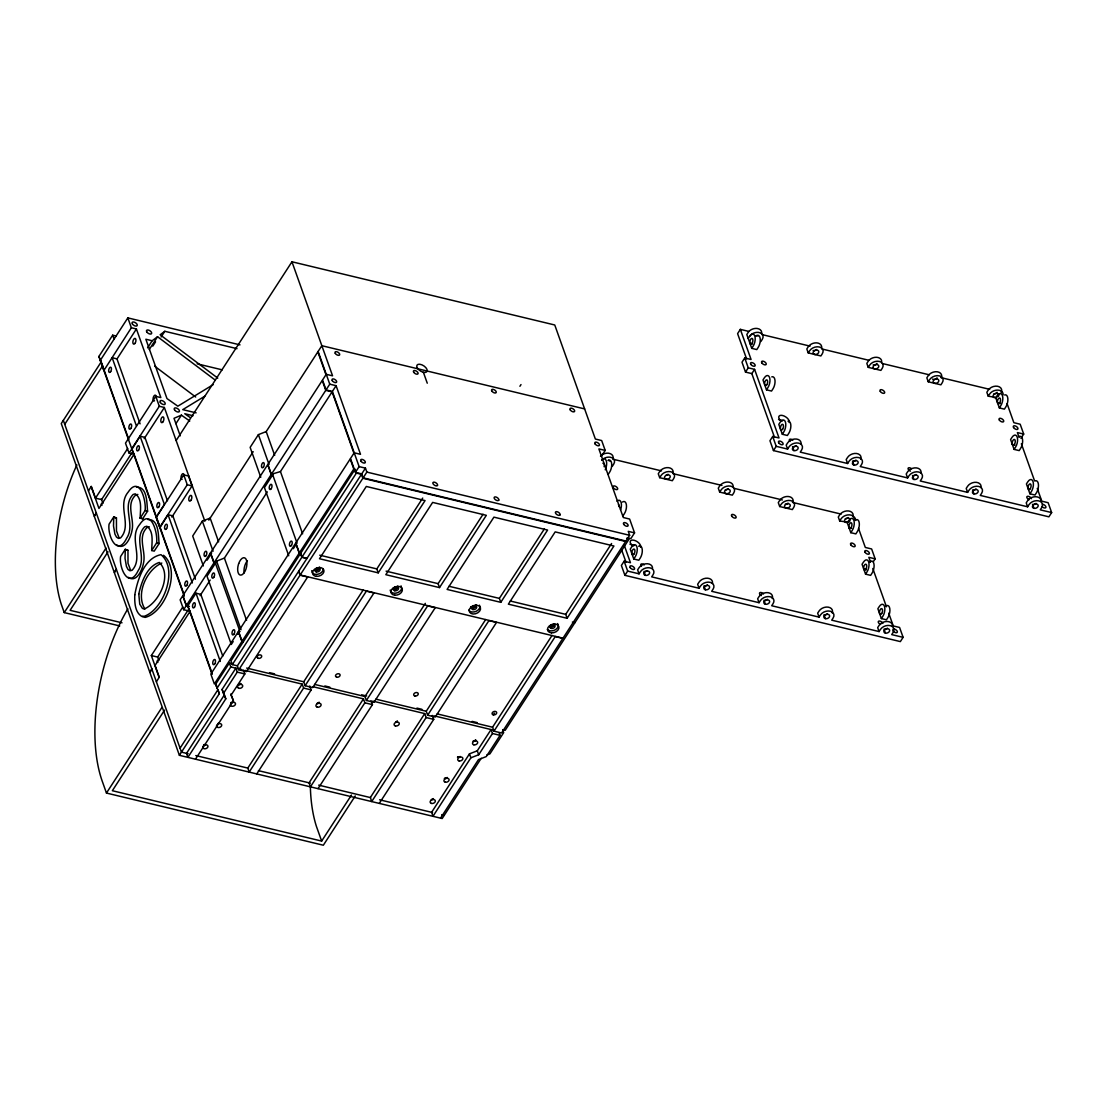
<?xml version="1.0" encoding="UTF-8"?>
<svg xmlns="http://www.w3.org/2000/svg" width="1107" height="1107" viewBox="0 0 1107 1107"><rect width="100%" height="100%" fill="white"/><g stroke="black" fill="none" stroke-linecap="round" stroke-linejoin="round"><path stroke-width="1.5" d="M119.016 537.698L116.47 530.903L116.443 517.938L113.772 516.9L113.509 525.95L114.907 534.044L116.484 537.089L118.435 538.403L120.552 537.933C132.577 525.119 116.609 505.719 128.204 492.075C139.717 474.723 146.539 501.513 145.059 510.576L140.16 518.159L142.678 518.768L147.591 511.185C146.719 503.796 147.632 486.36 136.479 487.246M130.543 570.077L127.997 563.269L127.969 550.304L125.299 549.266L125.036 558.329L126.433 566.424L128.011 569.468L129.962 570.769L132.079 570.299C144.104 557.485 128.135 538.099 139.731 524.441C151.244 507.089 158.066 533.892 156.585 542.956L151.687 550.525L154.205 551.134L159.117 543.565C158.246 536.175 159.159 518.74 148.006 519.612M140.16 518.159C140.229 510.424 142.609 499.036 135.317 493.833L133.103 494.469C121.355 506.605 135.746 524.566 126.696 538.154C117.3 557.803 107.227 535.456 109.081 524.137L113.772 516.9M103.809 370.278L98.897 356.454L112.665 335.186L116.014 336.002M240.011 344.872L127.845 317.889L100.294 360.398L102.605 365.863L64.732 424.327M98.897 356.454L101.194 361.92L61.259 423.566L94.233 516.18L96.309 512.984M128.177 438.69L103.878 370.471L131.359 327.755L127.845 317.889M117.134 358.737L136.41 328.973L131.359 327.755M147.577 347.833L152.171 340.748L157.554 336.722L214.924 379.867M149.293 349.48L157.554 336.722M152.794 346.131L155.547 341.883M161.138 336.957L164.818 331.297L237.009 348.65M88.463 490.968L91.286 486.305L95.506 498.15L101.567 499.617L131.954 452.735M128.108 439.105L125.492 443.146L129.007 453.012L134.072 454.23L184.149 594.888M136.41 328.973L160.847 397.593L155.796 396.375L128.246 438.898L159.906 527.735L168.043 514.713L172.858 515.862L195.413 579.224M95.506 498.15L127.72 448.432M129.007 453.012L131.885 449.041L134.072 454.23L98.952 508.445L91.217 486.72M131.761 448.764L159.311 406.255L155.796 396.375M167.461 500.724L144.906 437.362L140.091 436.213L131.954 449.234M144.173 438.649L164.362 407.473L159.311 406.255M96.378 513.191L94.303 516.374L114.284 572.457L116.346 569.275M175.916 423.649L181.423 415.153L189.754 421.047M119.736 625.939L64.248 612.6L106.023 548.103M176.138 440.544L291.957 261.778L554.759 324.988L595.358 439.036L601.682 440.558L605.197 450.424L601.488 456.167M108.016 551.798L70.101 610.317L122.019 622.812M125.299 549.266L120.608 556.503C118.753 567.822 128.827 590.169 138.223 570.534C147.273 556.946 132.882 538.984 144.63 526.849L146.844 526.212C154.136 531.402 151.756 542.804 151.687 550.525M116.415 569.468L114.353 572.651L149.791 672.184L151.853 668.988M156.129 517.19L164.389 504.432L140.091 436.213M183.748 474.875L156.198 517.384L159.712 527.264L187.263 484.755L183.748 474.875L188.799 476.093M171.862 517.08L192.065 485.904L188.55 476.038M218.632 541.877L210.164 518.104L202.346 521.134L192.701 536.009L203.356 565.926M274.674 455.364L266.206 431.578L258.401 434.622L250.14 447.366L260.782 477.283M208.836 520.152L253.185 451.684M265.805 432.214L321.846 345.702L584.634 408.912M159.782 527.458L184.26 596.161L182.752 595.801L180.137 599.828L183.651 609.708L189.975 611.23M214.08 562.73L210.565 552.85L267.714 464.636L271.229 474.516L214.08 562.73L215.422 563.228L207.023 576.193L231.308 644.426L233.176 641.548M207.092 560.17L210.828 554.399M159.076 677.276L151.341 655.565L182.766 607.065M183.651 609.708L186.267 605.667L182.752 595.801M271.367 474.308L325.762 390.342L322.248 380.462L267.852 464.428L271.367 474.308L280.445 471.568L332.086 391.864L325.762 390.342M627.683 537.85L630.838 538.611L634.56 532.868L628.236 531.346L629.648 535.304L625.925 541.032L363.138 477.837L361.726 473.879L355.402 472.357L359.125 466.614L332.363 391.435L326.039 389.913L329.761 384.171L318.124 351.445M215.353 563.034L216.585 561.124L224.403 558.08L267.299 491.868M212.032 674.191L187.733 605.958L195.994 593.2L200.81 594.362L222.784 656.091M272.709 474.806L264.448 487.564L288.733 555.783M157.858 662.415A2.518 1.315 32.9 0 1 158.827 660.339L157.664 657.074L188.162 610.012M151.922 669.195L149.86 672.378L179.389 755.32L442.177 818.53L481.199 758.309M200.076 595.635L210.164 580.054M332.363 391.435L336.085 385.693L329.761 384.171M187.733 605.958L190.044 611.424L155.063 665.418L159.283 677.263L156.391 681.732M355.264 795.947L323.341 845.222L106.452 793.055L161.857 707.539M164.569 710.127L112.347 790.716L321.653 841.071L351.486 795.02M243.374 641.728L242.101 641.423L238.517 631.35L295.666 543.136L299.25 553.209L300.523 553.514L301.851 557.264L232.304 664.615L237.368 665.833L238.78 669.777L246.363 671.603L307.649 577.01L300.052 575.183L298.655 571.24M307.123 558.468L301.99 557.056L300.661 553.306L299.388 553.002L295.804 542.928L350.199 458.962L353.783 469.036L214.357 683.946L210.842 674.08L238.379 631.571L241.893 641.437M237.839 634.339L239.707 631.46M293.327 548.698L296.081 544.45M179.389 755.32L219.324 693.674L215.616 684.251L229.384 662.996L232.733 663.799M300.523 553.514L230.976 660.865L232.304 664.615M300.661 553.306L355.056 469.34L353.783 469.036M217.027 688.208L230.796 666.954L229.384 662.996M301.99 557.056L356.385 473.09L355.056 469.34M180.054 748.18L217.927 689.73L219.324 693.674M222.078 689.426L235.86 668.171L237.258 672.115L223.489 693.369L225.8 698.835L187.927 757.299L186.516 753.341L224.389 694.892L222.078 689.426L223.489 693.369M237.368 665.833L361.449 474.308L356.385 473.09M361.726 473.879L365.448 468.136L359.125 466.614M238.78 669.777L300.052 575.183M362.861 478.252L625.649 541.461L562.993 638.186L300.191 574.976L362.861 478.252L361.449 474.308M363.138 477.837L366.846 472.094L365.448 468.136M243.443 669.998L244.855 673.942L231.072 695.196L233.383 700.662L195.51 759.125M302.183 684.126L247.788 768.078L249.2 772.036L303.595 688.07L302.183 684.126L245.117 670.399M305.103 685.731L366.389 591.138L373.972 592.965L312.7 687.558L305.103 685.731L303.705 681.787L363.124 590.059M378.234 572.859L425.06 500.585L366.306 486.457L319.494 558.731L378.234 572.859L376.823 568.915L422.708 498.081M256.782 773.862L311.178 689.896L309.766 685.953M519.916 386.288L521.01 384.586M363.456 698.863L309.061 782.829L310.472 786.773L364.867 702.807L363.456 698.863L313.129 686.755M366.375 700.468L427.662 605.875L435.245 607.701L373.972 702.295L366.375 700.468L364.978 696.524L425.323 603.357M439.507 587.596L486.333 515.322L432.643 502.412L385.817 574.685L439.507 587.596L438.095 583.652L483.053 514.271M318.055 788.599L372.45 704.633L371.039 700.689M424.728 713.6L370.333 797.566L371.744 801.51L426.14 717.544L424.728 713.6L372.727 701.091M427.648 715.205L488.934 620.612L496.517 622.438L435.231 717.032L427.648 715.205L426.237 711.261L485.669 619.533M500.779 602.333L547.591 530.059L493.916 517.149L447.09 589.422L500.779 602.333L499.368 598.389L544.312 529.008M379.327 803.336L433.723 719.37L432.311 715.426M612.309 466.282L613.693 464.151A7.417 5.244 -19.6 0 0 610.123 457.191L609.417 457.122A7.417 5.244 -19.6 0 0 602.983 459.087L602.416 459.543A7.417 5.244 -19.6 0 0 601.89 460.042M608.241 474.336L609.611 472.205A7.417 3.556 -76.5 0 0 611.673 463.736A7.417 3.556 -76.5 0 0 608.463 460.152M746.616 358.972L737.594 333.622L740.348 329.36L748.65 331.367M493.279 714.845A2.366 1.674 -19.6 0 0 496.683 712.714A2.366 1.674 -19.6 0 0 493.168 711.884A2.366 1.674 -19.6 0 0 493.279 714.845L494.372 713.143M623.006 515.793L624.39 513.676A7.417 3.556 -76.5 0 0 626.354 504.571A7.417 3.556 -76.5 0 0 622.425 502.066M469.479 753.839L431.605 812.303L433.003 816.246L470.876 757.797L478.694 754.753L492.463 733.498L491.065 729.555L477.283 750.809L469.479 753.839L470.876 757.797M493.985 731.16L555.257 636.567L562.854 638.393L501.568 732.986L493.985 731.16L492.573 727.216L552.006 635.487M567.102 618.287L613.928 546.014L555.188 531.886L508.362 604.159L567.102 618.287L565.705 614.343L611.59 543.509M748.221 338.479L749.591 336.362A7.417 5.244 -19.6 0 1 750.961 334.784L751.542 334.328A7.417 5.244 -19.6 0 1 757.963 332.363L758.682 332.432A7.417 5.244 -19.6 0 1 762.239 339.392L760.869 341.523M659.675 477.671L661.045 475.553A7.417 5.244 -19.6 0 1 670.814 471.748A7.417 5.244 -19.6 0 1 673.693 478.584L672.323 480.715L659.675 477.671L658.264 473.727L659.647 471.596A7.417 5.244 -19.6 0 1 668.725 467.68A7.417 5.244 -19.6 0 1 672.862 473.505M440.6 818.073L478.473 759.61L486.277 756.579L500.06 735.325L499.119 732.696M740.348 329.36L751.072 359.484L744.748 357.962L741.994 362.21L745.509 372.09L751.833 373.613L774.554 437.445M756.206 335.836A7.417 3.556 -76.5 0 1 760.149 338.341A7.417 3.556 -76.5 0 1 758.17 347.446L756.787 349.577L751.736 348.359L753.106 346.228A7.417 3.556 -76.5 0 0 754.794 335.975A7.417 3.556 -76.5 0 0 749.591 336.362M574.768 622.909L505.221 730.26L502.689 729.651M745.509 372.09L748.263 367.828L744.748 357.962M624.223 545.184L630.464 562.73L624.14 561.207L621.387 565.469L624.902 575.336L900.351 641.59L903.104 637.341L899.59 627.461L893.266 625.939L888.713 613.181M751.833 373.613L754.587 369.351L748.263 367.828M633.771 559.007L635.141 556.89A7.417 3.556 -76.5 0 0 636.829 546.637A7.417 3.556 -76.5 0 0 631.627 547.01L630.257 549.141L633.771 559.007L638.822 560.225L640.206 558.108A7.417 3.556 -76.5 0 0 642.226 549.307A7.417 3.556 -76.5 0 0 638.642 546.235M624.902 575.336L627.655 571.087L624.14 561.207M627.655 571.087L639.043 573.827L640.427 571.696A7.417 5.244 -19.6 0 1 650.183 567.905A7.417 5.244 -19.6 0 1 653.061 574.741L651.691 576.872L699.057 588.26L700.427 586.129A7.417 5.244 -19.6 0 1 710.196 582.337A7.417 5.244 -19.6 0 1 713.074 589.173L711.69 591.304L759.056 602.692L760.44 600.561A7.417 5.244 -19.6 0 1 770.195 596.77A7.417 5.244 -19.6 0 1 773.087 603.606L771.704 605.737L819.069 617.125L820.439 614.994A7.417 5.244 -19.6 0 1 830.208 611.202A7.417 5.244 -19.6 0 1 833.087 618.038L831.717 620.169L879.069 631.557L880.452 629.426A7.417 5.244 -19.6 0 1 890.222 625.635A7.417 5.244 -19.6 0 1 893.1 632.471L891.716 634.602L903.104 637.341M766.501 389.83L767.871 387.699A7.417 3.556 -76.5 0 0 769.559 377.445A7.417 3.556 -76.5 0 0 764.356 377.819L762.986 379.95L766.501 389.83L771.551 391.048L772.935 388.917A7.417 3.556 -76.5 0 0 774.997 380.448A7.417 3.556 -76.5 0 0 771.773 376.864M808.221 352.912L809.604 350.794A7.417 5.244 -19.6 0 1 819.36 346.989A7.417 5.244 -19.6 0 1 822.252 353.825L820.868 355.956L808.221 352.912L806.823 348.968L808.193 346.837A7.417 5.244 -19.6 0 1 816.924 342.879A7.417 5.244 -19.6 0 1 821.588 348.165M719.675 492.103L721.058 489.986A7.417 5.244 -19.6 0 1 730.828 486.181A7.417 5.244 -19.6 0 1 733.706 493.016L732.322 495.147L719.675 492.103L718.277 488.159L719.647 486.028A7.417 5.244 -19.6 0 1 728.032 482.043A7.417 5.244 -19.6 0 1 733.152 486.776M754.587 369.351L779.024 437.971L772.7 436.462L769.946 440.711L773.461 450.577L1048.896 516.831L1051.65 512.583L1048.135 502.703L1041.812 501.18L1037.259 488.422M782.317 434.262L783.701 432.131A7.417 3.556 -76.5 0 0 785.375 421.878A7.417 3.556 -76.5 0 0 780.186 422.251L778.802 424.382L782.317 434.262L787.381 435.48L788.751 433.349A7.417 3.556 -76.5 0 0 790.841 425.213A7.417 3.556 -76.5 0 0 787.99 421.186M773.461 450.577L776.215 446.329L772.7 436.462M776.215 446.329L787.589 449.068L788.973 446.937A7.417 5.244 -19.6 0 1 798.742 443.146A7.417 5.244 -19.6 0 1 801.62 449.982L800.236 452.113L847.602 463.501L848.972 461.37A7.417 5.244 -19.6 0 1 858.741 457.578A7.417 5.244 -19.6 0 1 861.62 464.414L860.25 466.545L907.602 477.933L908.985 475.802A7.417 5.244 -19.6 0 1 918.755 472.011A7.417 5.244 -19.6 0 1 921.633 478.847L920.249 480.978L967.615 492.366L968.999 490.249A7.417 5.244 -19.6 0 1 978.754 486.443A7.417 5.244 -19.6 0 1 981.632 493.279L980.262 495.41L1027.628 506.798L1028.998 504.681A7.417 5.244 -19.6 0 1 1038.767 500.876A7.417 5.244 -19.6 0 1 1041.645 507.712L1040.262 509.843L1051.65 512.583M868.234 367.344L869.604 365.227A7.417 5.244 -19.6 0 1 879.373 361.435A7.417 5.244 -19.6 0 1 882.251 368.271L880.881 370.388L868.234 367.344L866.823 363.4L868.206 361.269A7.417 5.244 -19.6 0 1 876.218 357.27A7.417 5.244 -19.6 0 1 881.726 361.449M779.688 506.536L781.058 504.418A7.417 5.244 -19.6 0 1 790.827 500.627A7.417 5.244 -19.6 0 1 793.705 507.449L792.335 509.58L779.688 506.536L778.276 502.592L779.66 500.461A7.417 5.244 -19.6 0 1 788.032 496.476A7.417 5.244 -19.6 0 1 793.152 501.208M928.233 381.777L929.617 379.659A7.417 5.244 -19.6 0 1 939.386 375.868A7.417 5.244 -19.6 0 1 942.265 382.704L940.881 384.821L928.233 381.777L926.836 377.833L928.206 375.702A7.417 5.244 -19.6 0 1 937.297 371.786A7.417 5.244 -19.6 0 1 941.434 377.612M850.273 519.833A2.961 2.089 -19.6 0 0 845.886 518.782A2.961 2.089 -19.6 0 0 846.011 522.49L848.211 522.296L839.687 520.968L841.071 518.851A7.417 5.244 -19.6 0 1 849.443 514.852A7.417 5.244 -19.6 0 1 854.576 519.598M850.799 532.675L852.169 530.544A7.417 3.556 -76.5 0 0 853.857 520.29A7.417 3.556 -76.5 0 0 848.654 520.677L847.284 522.795L850.799 532.675L855.849 533.892L857.233 531.761A7.417 3.556 -76.5 0 0 859.295 523.293A7.417 3.556 -76.5 0 0 856.071 519.709M873.312 561.678L875.153 558.841L871.638 548.961L865.314 547.453L858.534 528.426M865.563 574.146L866.947 572.015A7.417 3.556 -76.5 0 0 868.621 561.761A7.417 3.556 -76.5 0 0 863.432 562.148L862.049 564.266L865.563 574.146L870.628 575.363L871.998 573.232A7.417 3.556 -76.5 0 0 873.921 563.823A7.417 3.556 -76.5 0 0 869.632 561.955M998.749 395.642A2.961 2.089 -19.6 0 0 996.867 393.414A2.961 2.089 -19.6 0 0 993.311 395.185A2.961 2.089 -19.6 0 0 994.57 397.731L996.757 397.538L988.247 396.209L989.616 394.092A7.417 5.244 -19.6 0 1 998.002 390.093A7.417 5.244 -19.6 0 1 1003.122 394.839M999.344 407.916L1000.728 405.785A7.417 3.556 -76.5 0 0 1002.416 395.531A7.417 3.556 -76.5 0 0 997.213 395.919L995.83 398.036L999.344 407.916L1004.409 409.133L1005.779 407.002A7.417 3.556 -76.5 0 0 1007.84 398.534A7.417 3.556 -76.5 0 0 1004.63 394.95M881.38 618.578L882.763 616.447A7.417 3.556 -76.5 0 0 884.451 606.193A7.417 3.556 -76.5 0 0 879.249 606.581L877.865 608.698L881.38 618.578L886.444 619.795L887.828 617.664A7.417 3.556 -76.5 0 0 889.793 608.559A7.417 3.556 -76.5 0 0 885.863 606.055M1020.945 438.33L1023.698 434.082L1020.184 424.216L1013.86 422.694L1007.093 403.668M1014.109 449.387L1015.493 447.256A7.417 3.556 -76.5 0 0 1017.181 437.002A7.417 3.556 -76.5 0 0 1011.978 437.39L1010.594 439.507L1014.109 449.387L1019.173 450.604L1020.543 448.473A7.417 3.556 -76.5 0 0 1022.577 439.687A7.417 3.556 -76.5 0 0 1018.994 436.601M1029.939 493.819L1031.309 491.688A7.417 3.556 -76.5 0 0 1032.997 481.434A7.417 3.556 -76.5 0 0 1027.794 481.822L1026.424 483.939L1029.939 493.819L1034.99 495.037L1036.373 492.906A7.417 3.556 -76.5 0 0 1038.394 484.119A7.417 3.556 -76.5 0 0 1034.81 481.033M164.818 331.297L160.141 334.784L217.761 378.124M213.222 384.613L177.84 406.186L166.977 398.562L145.847 339.226L152.171 340.748M204.767 396.223L182.752 409.632L196.147 412.856M181.423 415.153L174.007 418.308L180.247 435.854M486.803 755.057L489.931 753.853L503.699 732.599L502.772 729.956M137.849 494.442L135.635 495.078C125.465 504.667 134.708 518.823 132.01 530.474C130.875 537.075 125.146 550.871 116.802 544.976M149.376 526.821L147.162 527.458C136.991 537.047 146.235 551.203 143.55 562.854C142.416 569.441 136.673 583.237 128.329 577.342M161.816 563.062C146.774 569.538 135.331 594.002 144.92 608.975M761.92 334.563L810.075 346.131M821.809 348.954L868.815 360.273M882.251 363.497L929.257 374.803M941.019 377.639L989.7 389.346M997.213 395.919L998.472 396.223M749.979 343.419L752.497 344.028M997.587 402.976L1000.119 403.585M1023.698 434.082L1017.375 432.56L1019.077 437.348M1012.352 444.447L1014.884 445.056M605.197 450.424L598.873 448.902L623.31 517.523L629.634 519.045L634.56 532.868M613.375 459.308L661.529 470.89M673.264 473.713L721.944 485.433M733.706 488.256L782.386 499.963M792.46 502.384L841.154 514.105M197.143 363.816L222.23 369.849M848.654 520.677L849.927 520.982M849.041 527.735L851.574 528.343M875.153 558.841L868.829 557.319L870.531 562.107M863.806 569.206L866.338 569.814M193.033 415.72L184.758 413.727L190.307 417.643M366.846 472.094L629.648 535.304M626.77 538.127L629.302 538.735L574.907 622.701L572.374 622.092M187.263 484.755L192.065 485.904M295.804 542.928L297.077 543.233L272.64 474.612M145.059 510.576L147.591 511.185M319.757 555.188L376.823 568.915M386.094 571.143L438.095 583.652M449.041 586.281L499.368 598.389M510.313 601.018L565.705 614.343M140.008 517.758L142.678 518.768M301.851 557.264L306.874 558.468M113.924 517.329L116.443 517.938M210.565 552.85L211.755 552.96M156.585 542.956L159.117 543.565M215.422 563.228L239.389 629.897M125.451 549.695L127.969 550.304M186.267 605.667L189.422 606.428M238.517 631.35L239.776 631.654M269.568 672.669L274.591 673.872M324.821 685.953L329.844 687.156M361.657 694.809L366.68 696.026M416.91 708.106L421.933 709.31M472.163 721.39L477.186 722.608M246.64 668.061L303.705 681.787M314.637 684.417L364.978 696.524M375.91 699.154L426.237 711.261M437.182 713.89L492.573 727.216M230.796 666.954L241.921 669.624M433.999 715.828L494.096 730.274M237.258 672.115L244.855 673.942M303.595 688.07L311.178 689.896M364.867 702.807L372.45 704.633M426.14 717.544L433.723 719.37M492.463 733.498L500.06 735.325M151.341 655.565L157.664 657.074M188.148 753.742L181.451 752.123L63.32 420.369M195.787 755.569L248.411 768.23M258.457 770.652L310.347 783.133M318.705 785.14L370.596 797.621M379.59 799.794L432.533 812.524M441.721 814.724L444.253 815.333M142.665 616.156L145.059 617.415C165.372 612.517 181.645 570.133 163.518 555.271M154.703 366.196L195.69 397.012M103.878 370.471L100.419 360.674M230.823 693.978L233.383 700.662M215.616 684.251L217.373 688.429M1021.36 443.741L1034.422 480.438M1033.952 508.321A2.961 2.089 -19.6 0 1 1033.813 504.612A2.961 2.089 -19.6 0 1 1038.2 505.664A2.961 2.089 -19.6 0 1 1033.952 508.321L1032.54 504.377A2.961 2.089 -19.6 0 0 1036 503.381M988.247 396.209L986.835 392.265L988.219 390.134A7.417 5.244 -19.6 0 1 997.642 386.274A7.417 5.244 -19.6 0 1 1001.185 392.611M1027.628 506.798L1026.217 502.855L1027.587 500.724A7.417 5.244 -19.6 0 1 1035.599 496.725A7.417 5.244 -19.6 0 1 1041.12 500.904M973.939 493.888A2.961 2.089 -19.6 0 1 973.814 490.18A2.961 2.089 -19.6 0 1 978.201 491.231A2.961 2.089 -19.6 0 1 973.939 493.888L972.527 489.944A2.961 2.089 -19.6 0 0 976 488.948M967.615 492.366L966.203 488.422L967.587 486.291A7.417 5.244 -19.6 0 1 976.319 482.334A7.417 5.244 -19.6 0 1 980.982 487.62M913.925 479.456A2.961 2.089 -19.6 0 1 913.801 475.733A2.961 2.089 -19.6 0 1 918.187 476.799A2.961 2.089 -19.6 0 1 913.925 479.456L912.528 475.512A2.961 2.089 -19.6 0 0 915.987 474.516M907.602 477.933L906.204 473.99L907.574 471.859A7.417 5.244 -19.6 0 1 916.319 467.887A7.417 5.244 -19.6 0 1 920.982 473.187M853.926 465.023A2.961 2.089 -19.6 0 1 853.801 461.301A2.961 2.089 -19.6 0 1 858.174 462.366A2.961 2.089 -19.6 0 1 853.926 465.023L852.515 461.065A2.961 2.089 -19.6 0 0 855.988 460.083M847.602 463.501L846.191 459.557L847.575 457.426A7.417 5.244 -19.6 0 1 856.652 453.496A7.417 5.244 -19.6 0 1 860.789 459.336M854.59 517.329L855.711 520.498M872.8 568.486L886.444 606.788M883.995 629.136L885.392 633.079A2.961 2.089 -19.6 0 0 889.654 630.423A2.961 2.089 -19.6 0 0 885.268 629.371A2.961 2.089 -19.6 0 0 885.392 633.079M839.687 520.968L838.29 517.024L839.659 514.893A7.417 5.244 -19.6 0 1 848.751 510.977A7.417 5.244 -19.6 0 1 852.888 516.803M879.069 631.557L877.671 627.614L879.041 625.483A7.417 5.244 -19.6 0 1 887.413 621.484A7.417 5.244 -19.6 0 1 892.546 626.23M793.913 450.591A2.961 2.089 -19.6 0 1 793.788 446.868A2.961 2.089 -19.6 0 1 798.175 447.92A2.961 2.089 -19.6 0 1 793.913 450.591L792.515 446.633A2.961 2.089 -19.6 0 0 795.975 445.651M751.736 348.359L746.81 334.535L748.18 332.404A7.417 5.244 -19.6 0 1 749.564 330.841L750.131 330.37A7.417 5.244 -19.6 0 1 756.565 328.419L757.271 328.488A7.417 5.244 -19.6 0 1 761.588 333.733M787.589 449.068L786.191 445.125L787.561 442.994A7.417 5.244 -19.6 0 1 796.293 439.022A7.417 5.244 -19.6 0 1 800.97 444.322M825.393 618.647A2.961 2.089 -19.6 0 1 825.269 614.925A2.961 2.089 -19.6 0 1 829.641 615.99A2.961 2.089 -19.6 0 1 825.393 618.647L823.982 614.703A2.961 2.089 -19.6 0 0 827.441 613.707M819.069 617.125L817.658 613.181L819.042 611.05A7.417 5.244 -19.6 0 1 828.119 607.12A7.417 5.244 -19.6 0 1 832.256 612.96M763.968 600.257L765.38 604.214A2.961 2.089 -19.6 0 0 769.642 601.558A2.961 2.089 -19.6 0 0 765.255 600.492A2.961 2.089 -19.6 0 0 765.38 604.214M759.056 602.692L757.645 598.749L759.028 596.618A7.417 5.244 -19.6 0 1 768.12 592.688A7.417 5.244 -19.6 0 1 772.257 598.513M703.969 585.824L705.38 589.782A2.961 2.089 -19.6 0 0 709.629 587.111A2.961 2.089 -19.6 0 0 705.242 586.06A2.961 2.089 -19.6 0 0 705.38 589.782M699.057 588.26L697.645 584.302L699.015 582.185A7.417 5.244 -19.6 0 1 707.76 578.214A7.417 5.244 -19.6 0 1 712.424 583.514M643.956 571.392L645.367 575.349A2.961 2.089 -19.6 0 0 649.629 572.679A2.961 2.089 -19.6 0 0 645.243 571.627A2.961 2.089 -19.6 0 0 645.367 575.349M639.043 573.827L637.632 569.87L639.016 567.753A7.417 5.244 -19.6 0 1 647.387 563.754A7.417 5.244 -19.6 0 1 652.507 568.5M621.47 549.432L626.009 562.204M423.386 372.284L427.26 383.202M477.283 750.809L478.694 754.753M291.957 261.778L332.57 375.827L326.247 374.304L322.524 380.047L326.039 389.913M336.085 385.693L360.522 454.313L354.198 452.791L350.476 458.533L355.402 472.357M317.847 351.874L325.749 374.055M332.086 391.864L354.254 454.105M280.445 471.568L302.612 533.809M258.401 434.622L269.056 464.539M298.862 571.226L300.191 574.976M224.403 558.08L246.557 620.321M321.653 841.071L316.394 826.32A124.51 59.709 -76.5 0 1 310.361 787.035M164.362 407.473L204.878 521.245M202.346 521.134L213.07 551.244M216.585 561.124L241.022 629.745M112.665 335.186L114.063 339.143M140.091 423.843L116.955 358.876L112.153 357.713L136.438 425.946M168.043 514.713L192.341 582.932M195.994 593.2L220.293 661.433M224.389 694.892L225.8 698.835M101.194 361.92L128.772 439.368M190.044 611.424L212.226 673.748M215.644 683.337L217.359 688.125M101.304 498.814L102.923 503.339M64.248 612.6L61.162 603.91A118.574 56.858 -76.5 0 1 76.895 464.912M106.452 793.055L102.245 781.21A128.952 61.84 -76.5 0 1 127.859 608.808M319.715 567.462A2.961 2.089 -19.6 0 1 319.632 568.029M319.356 568.597A2.961 2.089 -19.6 0 1 314.845 569.884M398.036 586.89A2.961 2.089 -19.6 0 1 393.248 588.744M476.273 605.114A2.961 2.089 -19.6 0 1 474.211 607.577A2.961 2.089 -19.6 0 1 470.932 607.19A5.922 4.193 -19.6 0 0 473.049 614.011A5.922 4.193 -19.6 0 0 480.424 607.729A5.922 4.193 -19.6 0 0 470.918 607.065M554.676 623.974A2.961 2.089 -19.6 0 1 552.974 626.285A2.961 2.089 -19.6 0 1 549.819 626.41M244.149 572.942A8.898 4.262 -76.5 0 1 244.73 565.995L245.021 565.11A8.898 4.262 -76.5 0 1 247.415 560.806M319.383 567.227A2.671 1.882 -19.6 0 1 318.249 569.621A2.671 1.882 -19.6 0 1 315.121 569.897M397.8 586.087A2.671 1.882 -19.6 0 1 396.361 588.647A2.671 1.882 -19.6 0 1 393.096 588.426M475.955 604.879A2.671 1.882 -19.6 0 1 474.197 607.591A2.671 1.882 -19.6 0 1 470.973 606.816M554.358 623.739A2.671 1.882 -19.6 0 1 552.919 626.313A2.671 1.882 -19.6 0 1 549.667 626.092M479.497 605.211A5.922 4.193 -19.6 0 1 476.121 611.327A5.922 4.193 -19.6 0 1 468.704 610.04M557.554 623.559A5.922 4.193 -19.6 0 1 555.271 629.8A5.922 4.193 -19.6 0 1 547.453 629.399M401.689 587.554A5.922 4.193 -19.6 0 1 396.361 593.061A5.922 4.193 -19.6 0 1 390.204 590.1M400.997 585.907A5.922 4.193 -19.6 0 1 401.343 586.406M323.286 568.694A5.922 4.193 -19.6 0 1 317.543 574.284A5.922 4.193 -19.6 0 1 311.787 570.631M997.061 392.265A2.961 2.089 -19.6 0 1 993.865 393.871M937.062 377.833A2.961 2.089 -19.6 0 1 932.551 379.12M816.606 349.494A2.961 2.089 -19.6 0 1 813.133 350.49M877.048 363.4A2.961 2.089 -19.6 0 1 873.146 364.923M755.846 335.725A2.961 2.089 -19.6 0 1 757.908 335.975M781.404 421.38A5.922 3.086 32.9 0 1 779.203 415.983A5.922 3.086 32.9 0 1 785.735 416.91A5.922 3.086 32.9 0 1 789.07 422.473M778.567 419.567A5.922 3.086 32.9 0 1 782.538 420.881M790.011 441.43A2.671 1.384 32.9 0 1 789.775 439.271A2.671 1.384 32.9 0 1 792.833 440.143M910.438 471.153A2.671 1.384 32.9 0 1 908.127 468.219A2.671 1.384 32.9 0 1 911.573 468.718M1042.365 504.266A2.671 1.384 32.9 0 1 1045.492 506.024A2.671 1.384 32.9 0 1 1045.105 507.961A2.671 1.384 32.9 0 1 1041.908 506.536M1029.192 499.714A2.671 1.384 32.9 0 1 1026.812 497.292A2.671 1.384 32.9 0 1 1028.735 496.42A2.671 1.384 32.9 0 1 1031.447 498.69M616.959 501.18A7.417 3.556 -76.5 0 1 620.916 501.955A7.417 3.556 -76.5 0 1 620.57 509.87M618.412 504.695A2.961 1.425 -76.5 0 1 619.117 506.66M612.863 459.073A7.417 5.244 -19.6 0 0 608.725 453.247L608.006 453.164A7.417 5.244 -19.6 0 0 601.585 455.129M600.492 456.098A7.417 5.244 -19.6 0 1 601.004 455.6M848.073 517.55A2.961 2.089 -19.6 0 1 845.319 518.63M788.073 503.118A2.961 2.089 -19.6 0 1 785.306 504.197M668.047 474.253A2.961 2.089 -19.6 0 1 666.04 475.263M707.428 584.842A2.961 2.089 -19.6 0 1 704.675 585.921M767.442 599.274A2.961 2.089 -19.6 0 1 764.674 600.354M887.454 628.139A2.961 2.089 -19.6 0 1 884.687 629.219M646.834 570.866A2.961 2.089 -19.6 0 1 644.661 571.475M728.06 488.685A2.961 2.089 -19.6 0 1 725.293 489.764M608.047 460.429A2.961 2.089 -19.6 0 1 609.819 461.093M849.484 521.508A2.961 2.089 -19.6 0 1 848.889 521.964M601.793 460.111A7.417 3.556 -76.5 0 1 606.249 460.733A7.417 3.556 -76.5 0 1 605.238 469.769M603.952 463.487A2.961 1.425 -76.5 0 1 604.104 466.697M602.886 463.28A2.961 1.425 -76.5 0 1 603.647 463.224M632.858 546.138A5.922 3.086 32.9 0 1 630.658 540.728A5.922 3.086 32.9 0 1 637.189 541.669A5.922 3.086 32.9 0 1 640.524 547.232M630.008 544.326A5.922 3.086 32.9 0 1 633.993 545.64M641.465 566.189A2.671 1.384 32.9 0 1 641.23 564.03A2.671 1.384 32.9 0 1 644.274 564.902M761.27 595.608A2.671 1.384 32.9 0 1 759.803 592.702A2.671 1.384 32.9 0 1 763.526 593.919M892.962 629.233A2.671 1.384 32.9 0 1 896.67 630.464A2.671 1.384 32.9 0 1 896.213 632.734A2.671 1.384 32.9 0 1 892.74 630.34M880.632 624.473A2.671 1.384 32.9 0 1 878.266 622.051A2.671 1.384 32.9 0 1 880.176 621.179A2.671 1.384 32.9 0 1 882.888 623.449M475.567 739.988A2.671 1.882 -19.6 0 1 474.419 740.694M397.164 721.127A2.671 1.882 -19.6 0 1 396.015 721.847M319.01 702.322A2.671 1.882 -19.6 0 1 317.197 703.236M240.593 683.462A2.671 1.882 -19.6 0 1 238.78 684.375M230.63 703.761A2.671 1.882 -19.6 0 1 234.85 702.696A2.671 1.882 -19.6 0 1 233.854 705.962A2.671 1.882 -19.6 0 1 230.311 704.785M217.775 724.13A2.671 1.882 -19.6 0 1 221.704 724.919A2.671 1.882 -19.6 0 1 218.3 727.548A2.671 1.882 -19.6 0 1 217.249 724.545M203.079 746.27A2.671 1.882 -19.6 0 1 207.452 745.315A2.671 1.882 -19.6 0 1 205.874 748.636A2.671 1.882 -19.6 0 1 202.844 746.796M433.211 798.59A2.671 1.882 -19.6 0 1 431.398 799.503M446.453 777.737A2.671 1.882 -19.6 0 1 444.502 778.304M460.235 756.482A2.671 1.882 -19.6 0 1 457.634 756.967M205.307 744.305A2.671 1.882 -19.6 0 1 204.02 744.803M218.453 723.355A2.671 1.882 -19.6 0 1 217.788 723.549M233.369 701.381A2.671 1.882 -19.6 0 1 232.235 702.101M218.536 723.549A2.961 2.089 -19.6 0 1 217.802 723.757M233.577 701.492A2.961 2.089 -19.6 0 1 230.823 702.571M205.459 744.457A2.961 2.089 -19.6 0 1 204.02 745.025M447.186 777.446A2.961 2.089 -19.6 0 1 444.433 778.525M460.374 756.648A2.961 2.089 -19.6 0 1 457.495 757.174M433.418 798.701A2.961 2.089 -19.6 0 1 431.412 799.711M101.955 505.415A2.518 1.315 32.9 0 1 102.384 503.27M154.523 400.817A2.961 1.425 -76.5 0 1 153.07 398.907A2.961 1.425 -76.5 0 1 154.689 395.282A2.961 1.425 -76.5 0 1 156.156 397.192M182.088 479.442A2.961 1.425 -76.5 0 1 181.091 476.647A2.961 1.425 -76.5 0 1 183.042 473.644A2.961 1.425 -76.5 0 1 184.025 476.439M475.775 740.099A2.961 2.089 -19.6 0 1 474.502 740.887M473.754 741.109A2.961 2.089 -19.6 0 1 473.007 741.164M240.8 683.586A2.961 2.089 -19.6 0 1 238.794 684.583M397.371 721.238A2.961 2.089 -19.6 0 1 396.098 722.027M319.217 702.433A2.961 2.089 -19.6 0 1 317.197 703.443M134.777 594.888C134.542 602.443 134.791 612.96 142.526 616.807C162.84 611.908 179.113 569.538 160.985 554.662C144.214 558.039 137.489 579.805 134.777 594.888M138.79 594.002L139.745 604.159L142.402 608.366L144.118 609.058C158.993 602.914 172.581 575.211 159.283 562.453C146.816 566.41 141.392 582.171 138.79 594.002M238.697 563.588L238.406 564.473A8.898 4.262 -76.5 0 0 242.059 574.727L242.544 574.422A8.898 4.262 -76.5 0 0 246.432 560.031A8.898 4.262 -76.5 0 0 238.697 563.588M210.427 553.071L182.89 595.58L186.405 605.46L213.942 562.937L210.427 553.071M437.5 485.378L437.279 485.669A2.671 1.384 32.9 0 1 434.055 484.894L433.557 484.437A2.671 1.384 32.9 0 1 434.581 482.237A2.671 1.384 32.9 0 1 437.5 485.378M498.773 500.115L498.537 500.406A2.671 1.384 32.9 0 1 495.327 499.631L494.829 499.174A2.671 1.384 32.9 0 1 495.853 496.988A2.671 1.384 32.9 0 1 498.773 500.115M560.045 514.866L559.81 515.142A2.671 1.384 32.9 0 1 556.6 514.368L556.101 513.911A2.671 1.384 32.9 0 1 557.125 511.725A2.671 1.384 32.9 0 1 560.045 514.866M417.45 368.188A5.922 3.086 32.9 0 0 426.541 371.994A5.922 3.086 32.9 0 0 421.919 364.84A5.922 3.086 32.9 0 0 417.45 368.188M213.817 577.328A2.671 1.273 -76.5 0 0 213.942 572.997A2.671 1.273 -76.5 0 0 211.797 576.318A2.671 1.273 -76.5 0 0 213.817 577.328M234.034 634.103A2.671 1.273 -76.5 0 0 234.158 629.772A2.671 1.273 -76.5 0 0 232.013 633.093A2.671 1.273 -76.5 0 0 234.034 634.103M206.082 555.603A2.671 1.273 -76.5 0 0 206.206 551.286A2.671 1.273 -76.5 0 0 204.062 554.593A2.671 1.273 -76.5 0 0 206.082 555.603M414.862 695.985A2.366 1.674 -19.6 0 0 418.266 693.868A2.366 1.674 -19.6 0 0 414.765 693.024A2.366 1.674 -19.6 0 0 414.862 695.985M336.708 677.193A2.366 1.674 -19.6 0 0 340.112 675.062A2.366 1.674 -19.6 0 0 336.611 674.218A2.366 1.674 -19.6 0 0 336.708 677.193M258.305 658.333A2.366 1.674 -19.6 0 0 261.709 656.202A2.366 1.674 -19.6 0 0 258.208 655.358A2.366 1.674 -19.6 0 0 258.305 658.333M623.739 524.372A2.671 1.384 32.9 0 0 627.835 526.088A2.671 1.384 32.9 0 0 625.746 522.864A2.671 1.384 32.9 0 0 623.739 524.372M360.951 461.162A2.671 1.384 32.9 0 0 365.033 462.878A2.671 1.384 32.9 0 0 362.958 459.654A2.671 1.384 32.9 0 0 360.951 461.162M332.294 380.683A2.671 1.384 32.9 0 0 336.39 382.399A2.671 1.384 32.9 0 0 334.3 379.189A2.671 1.384 32.9 0 0 332.294 380.683M595.082 443.893A2.671 1.384 32.9 0 0 599.178 445.609A2.671 1.384 32.9 0 0 597.102 442.399A2.671 1.384 32.9 0 0 595.082 443.893M570.271 409.95A2.671 1.384 32.9 0 0 574.367 411.652A2.671 1.384 32.9 0 0 572.291 408.441A2.671 1.384 32.9 0 0 570.271 409.95M491.868 391.089A2.671 1.384 32.9 0 0 495.964 392.791A2.671 1.384 32.9 0 0 493.874 389.581A2.671 1.384 32.9 0 0 491.868 391.089M413.714 372.284A2.671 1.384 32.9 0 0 417.809 374A2.671 1.384 32.9 0 0 415.72 370.776A2.671 1.384 32.9 0 0 413.714 372.284M335.31 353.424A2.671 1.384 32.9 0 0 339.392 355.139A2.671 1.384 32.9 0 0 337.317 351.915A2.671 1.384 32.9 0 0 335.31 353.424M271.243 488.685A2.671 1.273 -76.5 0 0 271.367 484.368A2.671 1.273 -76.5 0 0 269.222 487.675A2.671 1.273 -76.5 0 0 271.243 488.685M291.459 545.46A2.671 1.273 -76.5 0 0 291.584 541.143A2.671 1.273 -76.5 0 0 289.439 544.45A2.671 1.273 -76.5 0 0 291.459 545.46M263.508 466.96A2.671 1.273 -76.5 0 0 263.632 462.643A2.671 1.273 -76.5 0 0 261.487 465.95A2.671 1.273 -76.5 0 0 263.508 466.96M551.272 628.402A2.671 1.882 -19.6 0 0 555.091 626.009A2.671 1.882 -19.6 0 0 551.148 625.054A2.671 1.882 -19.6 0 0 551.272 628.402M472.855 609.542A2.671 1.882 -19.6 0 0 476.688 607.148A2.671 1.882 -19.6 0 0 472.744 606.193A2.671 1.882 -19.6 0 0 472.855 609.542M394.701 590.737A2.671 1.882 -19.6 0 0 398.534 588.343A2.671 1.882 -19.6 0 0 394.59 587.402A2.671 1.882 -19.6 0 0 394.701 590.737M316.298 571.876A2.671 1.882 -19.6 0 0 320.131 569.482A2.671 1.882 -19.6 0 0 316.187 568.541A2.671 1.882 -19.6 0 0 316.298 571.876M394.895 595.206A5.922 4.193 -19.6 0 0 402.27 588.938A5.922 4.193 -19.6 0 0 392.764 588.26A5.922 4.193 -19.6 0 0 394.895 595.206M316.491 576.346A5.922 4.193 -19.6 0 0 323.867 570.077A5.922 4.193 -19.6 0 0 314.36 569.399A5.922 4.193 -19.6 0 0 316.491 576.346M551.466 632.858A5.922 4.193 -19.6 0 0 558.841 626.59A5.922 4.193 -19.6 0 0 549.335 625.925A5.922 4.193 -19.6 0 0 551.466 632.858M750.795 364.355A2.671 1.384 32.9 0 0 754.877 366.057A2.671 1.384 32.9 0 0 752.802 362.847A2.671 1.384 32.9 0 0 750.795 364.355M766.819 384.738A2.961 1.425 -76.5 0 0 766.957 379.936A2.961 1.425 -76.5 0 0 764.577 383.617A2.961 1.425 -76.5 0 0 766.819 384.738M1014.441 444.294A2.961 1.425 -76.5 0 0 1014.579 439.493A2.961 1.425 -76.5 0 0 1012.185 443.174A2.961 1.425 -76.5 0 0 1014.441 444.294M874.558 368.866A2.961 2.089 -19.6 0 0 878.806 366.209A2.961 2.089 -19.6 0 0 874.433 365.158A2.961 2.089 -19.6 0 0 874.558 368.866M934.557 383.299A2.961 2.089 -19.6 0 0 938.819 380.642A2.961 2.089 -19.6 0 0 934.433 379.59A2.961 2.089 -19.6 0 0 934.557 383.299M814.544 354.434A2.961 2.089 -19.6 0 0 818.806 351.777A2.961 2.089 -19.6 0 0 814.42 350.725A2.961 2.089 -19.6 0 0 814.544 354.434M752.054 343.267A2.961 1.425 -76.5 0 0 752.193 338.465A2.961 1.425 -76.5 0 0 749.813 342.146A2.961 1.425 -76.5 0 0 752.054 343.267M999.676 402.823A2.961 1.425 -76.5 0 0 999.815 398.022A2.961 1.425 -76.5 0 0 997.421 401.703A2.961 1.425 -76.5 0 0 999.676 402.823M782.649 429.17A2.961 1.425 -76.5 0 0 782.774 424.368A2.961 1.425 -76.5 0 0 780.393 428.049A2.961 1.425 -76.5 0 0 782.649 429.17M778.747 442.842A2.671 1.384 32.9 0 0 782.829 444.557A2.671 1.384 32.9 0 0 780.753 441.333A2.671 1.384 32.9 0 0 778.747 442.842M1013.583 427.551A2.671 1.384 32.9 0 0 1017.679 429.267A2.671 1.384 32.9 0 0 1015.589 426.057A2.671 1.384 32.9 0 0 1013.583 427.551M999.358 420.079A2.671 1.384 32.9 0 0 1003.44 421.781A2.671 1.384 32.9 0 0 1001.365 418.571A2.671 1.384 32.9 0 0 999.358 420.079M880.3 391.435A2.671 1.384 32.9 0 0 884.396 393.151A2.671 1.384 32.9 0 0 882.321 389.927A2.671 1.384 32.9 0 0 880.3 391.435M761.851 362.944A2.671 1.384 32.9 0 0 765.947 364.66A2.671 1.384 32.9 0 0 763.872 361.435A2.671 1.384 32.9 0 0 761.851 362.944M1030.257 488.727A2.961 1.425 -76.5 0 0 1030.396 483.925A2.961 1.425 -76.5 0 0 1028.016 487.606A2.961 1.425 -76.5 0 0 1030.257 488.727M865.882 569.053A2.961 1.425 -76.5 0 0 866.02 564.252A2.961 1.425 -76.5 0 0 863.64 567.933A2.961 1.425 -76.5 0 0 865.882 569.053M725.998 493.625A2.961 2.089 -19.6 0 0 730.26 490.968A2.961 2.089 -19.6 0 0 725.874 489.917A2.961 2.089 -19.6 0 0 725.998 493.625M786.012 508.058A2.961 2.089 -19.6 0 0 790.26 505.401A2.961 2.089 -19.6 0 0 785.887 504.349A2.961 2.089 -19.6 0 0 786.012 508.058M665.999 479.193A2.961 2.089 -19.6 0 0 670.247 476.536A2.961 2.089 -19.6 0 0 665.874 475.484A2.961 2.089 -19.6 0 0 665.999 479.193M851.117 527.582A2.961 1.425 -76.5 0 0 851.255 522.781A2.961 1.425 -76.5 0 0 848.875 526.462A2.961 1.425 -76.5 0 0 851.117 527.582M634.09 553.929A2.961 1.425 -76.5 0 0 634.228 549.127A2.961 1.425 -76.5 0 0 631.848 552.808A2.961 1.425 -76.5 0 0 634.09 553.929M630.187 567.6A2.671 1.384 32.9 0 0 634.283 569.316A2.671 1.384 32.9 0 0 632.208 566.092A2.671 1.384 32.9 0 0 630.187 567.6M865.037 552.31A2.671 1.384 32.9 0 0 869.12 554.026A2.671 1.384 32.9 0 0 867.044 550.816A2.671 1.384 32.9 0 0 865.037 552.31M850.799 544.824A2.671 1.384 32.9 0 0 854.895 546.54A2.671 1.384 32.9 0 0 852.819 543.329A2.671 1.384 32.9 0 0 850.799 544.824M731.755 516.194A2.671 1.384 32.9 0 0 735.851 517.91A2.671 1.384 32.9 0 0 733.761 514.686A2.671 1.384 32.9 0 0 731.755 516.194M613.306 487.703A2.671 1.384 32.9 0 0 617.402 489.419A2.671 1.384 32.9 0 0 615.312 486.194A2.671 1.384 32.9 0 0 613.306 487.703M881.712 613.486A2.961 1.425 -76.5 0 0 881.85 608.684A2.961 1.425 -76.5 0 0 879.456 612.365A2.961 1.425 -76.5 0 0 881.712 613.486M317.294 707.165A2.671 1.882 -19.6 0 0 321.127 704.772A2.671 1.882 -19.6 0 0 317.183 703.817A2.671 1.882 -19.6 0 0 317.294 707.165M238.891 688.305A2.671 1.882 -19.6 0 0 242.724 685.911A2.671 1.882 -19.6 0 0 238.78 684.956A2.671 1.882 -19.6 0 0 238.891 688.305M395.448 725.957A2.671 1.882 -19.6 0 0 399.281 723.563A2.671 1.882 -19.6 0 0 395.337 722.622A2.671 1.882 -19.6 0 0 395.448 725.957M473.851 744.817A2.671 1.882 -19.6 0 0 477.684 742.423A2.671 1.882 -19.6 0 0 473.741 741.482A2.671 1.882 -19.6 0 0 473.851 744.817M459.045 760.91A2.671 1.882 -19.6 0 0 462.878 758.516A2.671 1.882 -19.6 0 0 458.935 757.575A2.671 1.882 -19.6 0 0 459.045 760.91M445.277 782.165A2.671 1.882 -19.6 0 0 449.11 779.771A2.671 1.882 -19.6 0 0 445.166 778.83A2.671 1.882 -19.6 0 0 445.277 782.165M431.509 803.433A2.671 1.882 -19.6 0 0 435.328 801.039A2.671 1.882 -19.6 0 0 431.384 800.084A2.671 1.882 -19.6 0 0 431.509 803.433M194.541 607.079A2.671 1.273 -76.5 0 0 194.666 602.762A2.671 1.273 -76.5 0 0 192.521 606.082A2.671 1.273 -76.5 0 0 194.541 607.079M214.758 663.854A2.671 1.273 -76.5 0 0 214.883 659.537A2.671 1.273 -76.5 0 0 212.738 662.844A2.671 1.273 -76.5 0 0 214.758 663.854M130.903 428.367A2.671 1.273 -76.5 0 0 131.027 424.05A2.671 1.273 -76.5 0 0 128.882 427.357A2.671 1.273 -76.5 0 0 130.903 428.367M110.686 371.592A2.671 1.273 -76.5 0 0 110.811 367.275A2.671 1.273 -76.5 0 0 108.666 370.582A2.671 1.273 -76.5 0 0 110.686 371.592M186.806 585.368A2.671 1.273 -76.5 0 0 186.931 581.037A2.671 1.273 -76.5 0 0 184.786 584.358A2.671 1.273 -76.5 0 0 186.806 585.368M166.59 528.592A2.671 1.273 -76.5 0 0 166.714 524.261A2.671 1.273 -76.5 0 0 164.569 527.582A2.671 1.273 -76.5 0 0 166.59 528.592M158.855 506.868A2.671 1.273 -76.5 0 0 158.979 502.55A2.671 1.273 -76.5 0 0 156.834 505.857A2.671 1.273 -76.5 0 0 158.855 506.868M138.638 450.092A2.671 1.273 -76.5 0 0 138.762 445.775A2.671 1.273 -76.5 0 0 136.618 449.082A2.671 1.273 -76.5 0 0 138.638 450.092M174.56 409.881A2.961 1.536 32.9 0 0 179.099 411.79A2.961 1.536 32.9 0 0 176.788 408.206A2.961 1.536 32.9 0 0 174.56 409.881M146.802 331.934A2.961 1.536 32.9 0 0 151.341 333.844A2.961 1.536 32.9 0 0 149.03 330.273A2.961 1.536 32.9 0 0 146.802 331.934M135.096 343.253A2.961 1.425 -76.5 0 0 135.234 338.451A2.961 1.425 -76.5 0 0 132.854 342.132A2.961 1.425 -76.5 0 0 135.096 343.253M160.349 402.464A2.961 1.536 32.9 0 0 164.888 404.359A2.961 1.536 32.9 0 0 162.577 400.789A2.961 1.536 32.9 0 0 160.349 402.464M132.397 323.964A2.961 1.536 32.9 0 0 136.936 325.859A2.961 1.536 32.9 0 0 134.625 322.289A2.961 1.536 32.9 0 0 132.397 323.964M163.047 421.753A2.961 1.425 -76.5 0 0 163.186 416.938A2.961 1.425 -76.5 0 0 160.806 420.632A2.961 1.425 -76.5 0 0 163.047 421.753M190.999 500.239A2.961 1.425 -76.5 0 0 191.137 495.438A2.961 1.425 -76.5 0 0 188.757 499.119A2.961 1.425 -76.5 0 0 190.999 500.239"/></g></svg>
